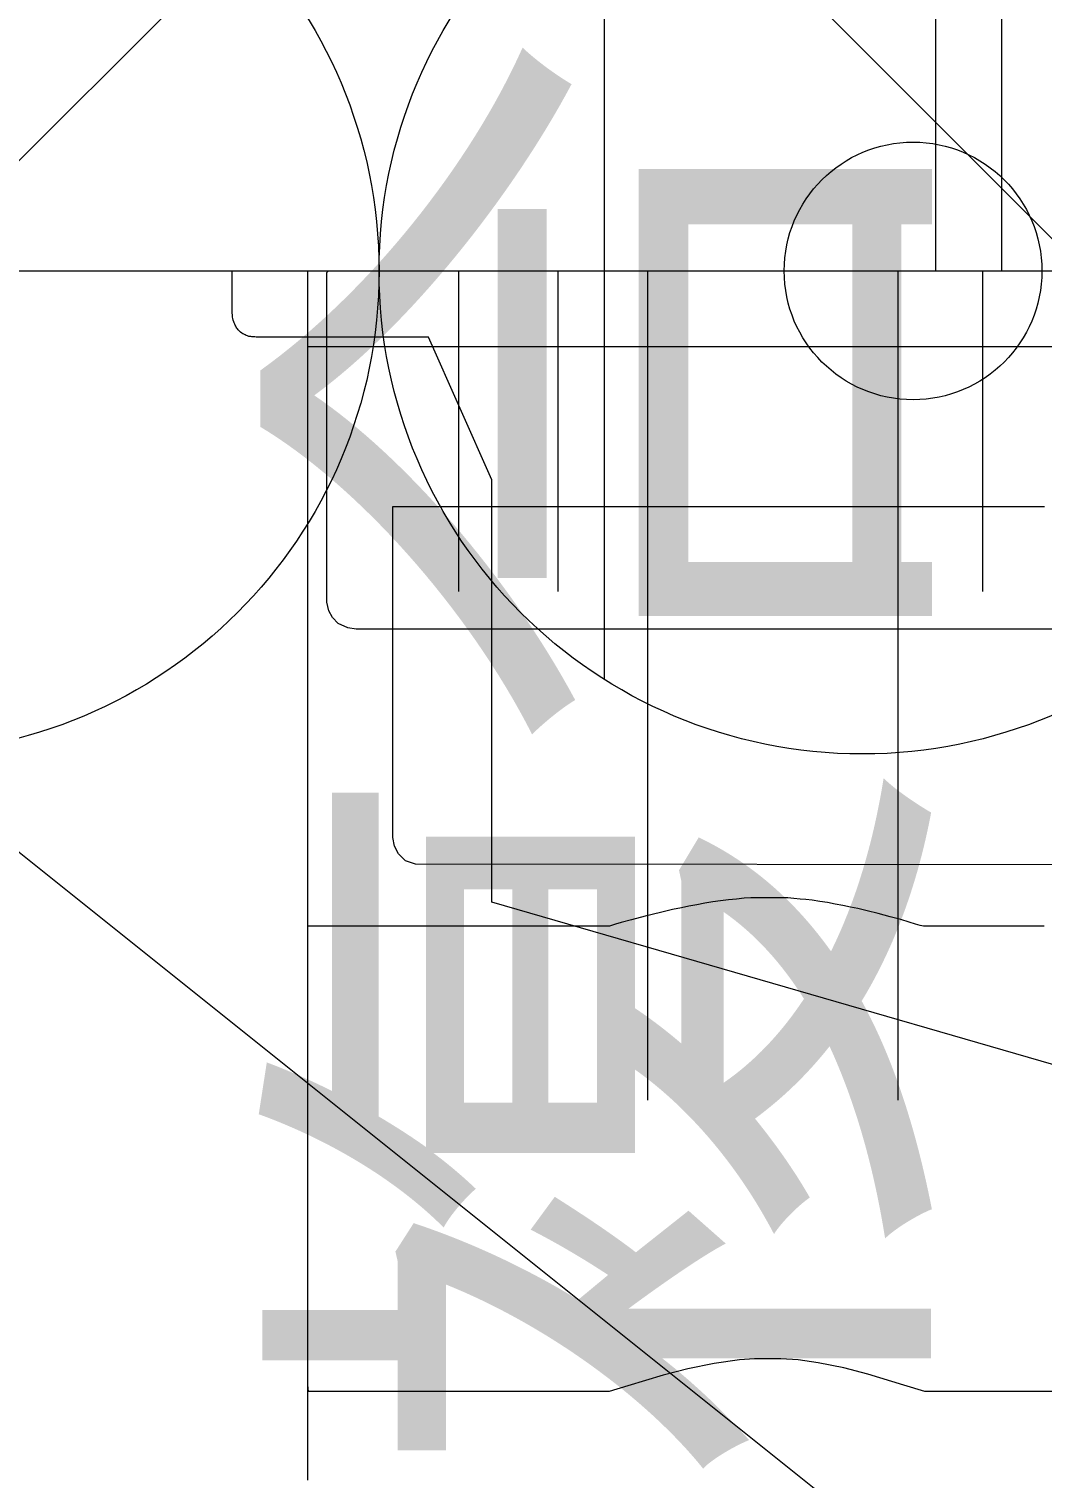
# Model space of a CAD drawing. Units: millimetres at full size, sheet at 1:100. Extents: x 3352 to 127672, y -40372 to 101181.
# Drawn here: x 67635 to 68028, y -4526 to -3964 of the extents above; entities that cross this region are included whole.
import ezdxf
from ezdxf.enums import TextEntityAlignment as Align

# ---------------------------------------------------------------- set-up
doc = ezdxf.new("R2010")
doc.units = ezdxf.units.MM
doc.header["$LTSCALE"] = 100
doc.layers.add('0-0', color=134, linetype='Continuous', lineweight=18)
doc.styles.add('ＭＳ ゴシック', font='')
doc.styles.get('ＭＳ ゴシック').set_extended_font_data('MS Gothic')

msp = doc.modelspace()

# ---------------------------------------------------------------- linework, layer by layer
at = {"layer": '0-0', "color": 140}
for p, q in [((65773.8, -1787), (69719.8, -5733)), ((65773.8, -5872.6), (69719.8, -1926.6))]:
    msp.add_line(p, q, dxfattribs=at)
at = {"layer": '0-0', "color": 27}
for p, q in [((67987, -4057.9), (67987, -3437.9)), ((68012.7, -4057.9), (68012.7, -3437.9)), ((67802, -4182.3), (67802, -4057.9)), ((67840.5, -4182.3), (67840.5, -4057.9)), ((67875.3, -4288.4), (67875.3, -4057.9)), ((67972.4, -4288.4), (67972.4, -4057.9)), ((68005.3, -4182.3), (68005.3, -4057.9)), ((67743.3, -4087.2), (68098.8, -4087.2))]:
    msp.add_line(p, q, dxfattribs=at)
at = {"layer": '0-0', "color": 230}
for p, q in [((67858.5, -4216.5), (67858.5, -3899.3)), ((71347.2, -7256.7), (67583.5, -4245.4))]:
    msp.add_line(p, q, dxfattribs=at)
at = {"layer": '0-0'}
for p, q in [((67875.3, -4379.8), (67875.3, -4257.3)), ((67972.4, -4379.8), (67972.4, -4257.3))]:
    msp.add_line(p, q, dxfattribs=at)
at = {"layer": '0-0', "color": 27}
for points in [[(67496, -3444.7), (67496, -3875.3), (67530.7, -4057.9), (67575.5, -4057.9), (67620.3, -4057.9), (67665, -4057.9), (67709.8, -4057.9), (68112.8, -4057.9), (68157.5, -4057.9), (68216, -3465.4)], [(67750.7, -4070), (67750.7, -4068.8), (67750.7, -4067.5), (67750.7, -4066.2), (67750.7, -4064.9), (67750.7, -4063.6), (67750.7, -4062.4), (67750.7, -4061.1), (67750.7, -4059.8), (67750.7, -4058.5), (67751.4, -4057.9)], [(67750.7, -4119.9), (67750.7, -4118.7), (67750.7, -4117.4), (67750.7, -4116.1), (67750.7, -4114.8), (67750.7, -4113.6), (67750.7, -4112.3), (67750.7, -4111), (67750.7, -4109.7), (67750.7, -4108.4), (67750.7, -4107.2), (67750.7, -4105.9), (67750.7, -4104.6), (67750.7, -4103.3), (67750.7, -4102), (67750.7, -4100.8), (67750.7, -4099.5), (67750.7, -4098.2), (67750.7, -4096.9), (67750.7, -4095.6), (67750.7, -4094.4), (67750.7, -4093.1), (67750.7, -4091.8), (67750.7, -4090.5), (67750.7, -4089.2), (67750.7, -4088), (67750.7, -4086.7), (67750.7, -4085.4), (67750.7, -4084.1), (67750.7, -4082.8), (67750.7, -4081.6), (67750.7, -4080.3), (67750.7, -4079), (67750.7, -4077.7), (67750.7, -4076.4), (67750.7, -4075.2), (67750.7, -4073.9), (67750.7, -4072.6), (67750.7, -4071.3), (67750.7, -4070)], [(67750.7, -4169.9), (67750.7, -4168.6), (67750.7, -4167.3), (67750.7, -4166), (67750.7, -4164.7), (67750.7, -4163.5), (67750.7, -4162.2), (67750.7, -4160.9), (67750.7, -4159.6), (67750.7, -4158.3), (67750.7, -4157.1), (67750.7, -4155.8), (67750.7, -4154.5), (67750.7, -4153.2), (67750.7, -4151.9), (67750.7, -4150.7), (67750.7, -4149.4), (67750.7, -4148.1), (67750.7, -4146.8), (67750.7, -4145.5), (67750.7, -4144.3), (67750.7, -4143), (67750.7, -4141.7), (67750.7, -4140.4), (67750.7, -4139.1), (67750.7, -4137.9), (67750.7, -4136.6), (67750.7, -4135.3), (67750.7, -4134), (67750.7, -4132.7), (67750.7, -4131.5), (67750.7, -4130.2), (67750.7, -4128.9), (67750.7, -4127.6), (67750.7, -4126.3), (67750.7, -4125.1), (67750.7, -4123.8), (67750.7, -4122.5), (67750.7, -4121.2), (67750.7, -4119.9)], [(67776.3, -4181.4), (67776.3, -4180.4), (67776.3, -4179.4), (67776.3, -4178.4), (67776.3, -4177.4), (67776.3, -4176.3), (67776.3, -4175.3), (67776.3, -4174.3), (67776.3, -4173.3), (67776.3, -4172.3), (67776.3, -4171.3), (67776.3, -4170.3), (67776.3, -4169.3), (67776.3, -4168.3), (67776.3, -4167.3), (67776.3, -4166.3), (67776.3, -4165.3), (67776.3, -4164.3), (67776.3, -4163.3), (67776.3, -4162.3), (67776.3, -4161.3), (67776.3, -4160.3), (67776.3, -4159.3), (67776.3, -4158.3), (67776.3, -4157.3), (67776.3, -4156.3), (67776.3, -4155.3), (67776.3, -4154.3), (67776.3, -4153.3), (67776.3, -4152.3), (67776.3, -4151.3), (67776.3, -4150.3), (67776.4, -4149.4), (67777.4, -4149.4), (67778.4, -4149.4), (67779.5, -4149.4), (67780.5, -4149.4), (67781.5, -4149.4), (67782.5, -4149.4), (67783.5, -4149.4)], [(67783.5, -4149.4), (67784.5, -4149.4), (67785.5, -4149.4), (67786.5, -4149.4), (67787.5, -4149.4), (67788.5, -4149.4), (67789.5, -4149.4), (67790.5, -4149.4), (67791.5, -4149.4), (67792.5, -4149.4), (67793.5, -4149.4), (67794.5, -4149.4), (67795.5, -4149.4), (67796.5, -4149.4), (67797.5, -4149.4), (67798.5, -4149.4), (67799.5, -4149.4), (67800.5, -4149.4), (67801.5, -4149.4), (67802.5, -4149.4), (67803.5, -4149.4), (67804.5, -4149.4), (67805.5, -4149.4), (67806.5, -4149.4), (67807.5, -4149.4), (67808.5, -4149.4), (67809.5, -4149.4), (67810.5, -4149.4), (67811.5, -4149.4), (67812.5, -4149.4), (67813.6, -4149.4), (67814.6, -4149.4), (67815.6, -4149.4), (67816.6, -4149.4), (67817.6, -4149.4), (67818.6, -4149.4), (67819.6, -4149.4), (67820.6, -4149.4), (67821.6, -4149.4), (67822.6, -4149.4)], [(67822.6, -4149.4), (67823.6, -4149.4), (67824.6, -4149.4), (67825.6, -4149.4), (67826.6, -4149.4), (67827.6, -4149.4), (67828.6, -4149.4), (67829.6, -4149.4), (67830.6, -4149.4), (67831.6, -4149.4), (67832.6, -4149.4), (67833.6, -4149.4), (67834.6, -4149.4), (67835.6, -4149.4), (67836.6, -4149.4), (67837.6, -4149.4), (67838.6, -4149.4), (67839.6, -4149.4), (67840.6, -4149.4), (67841.6, -4149.4), (67842.6, -4149.4), (67843.6, -4149.4), (67844.6, -4149.4), (67845.6, -4149.4), (67846.6, -4149.4), (67847.6, -4149.4), (67848.7, -4149.4), (67849.7, -4149.4), (67850.7, -4149.4), (67851.7, -4149.4), (67852.7, -4149.4), (67853.7, -4149.4), (67854.7, -4149.4), (67855.7, -4149.4), (67856.7, -4149.4), (67857.7, -4149.4), (67858.7, -4149.4), (67859.7, -4149.4), (67860.7, -4149.4), (67861.7, -4149.4)], [(67861.7, -4149.4), (67862.7, -4149.4), (67863.7, -4149.4), (67864.7, -4149.4), (67865.7, -4149.4), (67866.7, -4149.4), (67867.7, -4149.4), (67868.7, -4149.4), (67869.7, -4149.4), (67870.7, -4149.4), (67871.7, -4149.4), (67872.7, -4149.4), (67873.7, -4149.4), (67874.7, -4149.4), (67875.7, -4149.4), (67876.7, -4149.4), (67877.7, -4149.4), (67878.7, -4149.4), (67879.7, -4149.4), (67880.7, -4149.4), (67881.7, -4149.4), (67882.8, -4149.4), (67883.8, -4149.4), (67884.8, -4149.4), (67885.8, -4149.4), (67886.8, -4149.4), (67887.8, -4149.4), (67888.8, -4149.4), (67889.8, -4149.4), (67890.8, -4149.4), (67891.8, -4149.4), (67892.8, -4149.4), (67893.8, -4149.4), (67894.8, -4149.4), (67895.8, -4149.4), (67896.8, -4149.4), (67897.8, -4149.4), (67898.8, -4149.4), (67899.8, -4149.4), (67900.8, -4149.4)], [(67900.8, -4149.4), (67901.8, -4149.4), (67902.8, -4149.4), (67903.8, -4149.4), (67904.8, -4149.4), (67905.8, -4149.4), (67906.8, -4149.4), (67907.8, -4149.4), (67908.8, -4149.4), (67909.8, -4149.4), (67910.8, -4149.4), (67911.8, -4149.4), (67912.8, -4149.4), (67913.8, -4149.4), (67914.8, -4149.4), (67915.8, -4149.4), (67916.8, -4149.4), (67917.9, -4149.4), (67918.9, -4149.4), (67919.9, -4149.4), (67920.9, -4149.4), (67921.9, -4149.4), (67922.9, -4149.4), (67923.9, -4149.4), (67924.9, -4149.4), (67925.9, -4149.4), (67926.9, -4149.4), (67927.9, -4149.4), (67928.9, -4149.4), (67929.9, -4149.4), (67930.9, -4149.4), (67931.9, -4149.4), (67932.9, -4149.4), (67933.9, -4149.4), (67934.9, -4149.4), (67935.9, -4149.4), (67936.9, -4149.4), (67937.9, -4149.4), (67938.9, -4149.4), (67939.9, -4149.4)], [(67939.9, -4149.4), (67940.9, -4149.4), (67941.9, -4149.4), (67942.9, -4149.4), (67943.9, -4149.4), (67944.9, -4149.4), (67945.9, -4149.4), (67946.9, -4149.4), (67947.9, -4149.4), (67948.9, -4149.4), (67949.9, -4149.4), (67950.9, -4149.4), (67951.9, -4149.4), (67953, -4149.4), (67954, -4149.4), (67955, -4149.4), (67956, -4149.4), (67957, -4149.4), (67958, -4149.4), (67959, -4149.4), (67960, -4149.4), (67961, -4149.4), (67962, -4149.4), (67963, -4149.4), (67964, -4149.4), (67965, -4149.4), (67966, -4149.4), (67967, -4149.4), (67968, -4149.4), (67969, -4149.4), (67970, -4149.4), (67971, -4149.4), (67972, -4149.4), (67973, -4149.4), (67974, -4149.4), (67975, -4149.4), (67976, -4149.4), (67977, -4149.4), (67978, -4149.4), (67979, -4149.4)], [(67979, -4149.4), (67980, -4149.4), (67981, -4149.4), (67982, -4149.4), (67983, -4149.4), (67984, -4149.4), (67985, -4149.4), (67986, -4149.4), (67987.1, -4149.4), (67988.1, -4149.4), (67989.1, -4149.4), (67990.1, -4149.4), (67991.1, -4149.4), (67992.1, -4149.4), (67993.1, -4149.4), (67994.1, -4149.4), (67995.1, -4149.4), (67996.1, -4149.4), (67997.1, -4149.4), (67998.1, -4149.4), (67999.1, -4149.4), (68000.1, -4149.4), (68001.1, -4149.4), (68002.1, -4149.4), (68003.1, -4149.4), (68004.1, -4149.4), (68005.1, -4149.4), (68006.1, -4149.4), (68007.1, -4149.4), (68008.1, -4149.4), (68009.1, -4149.4), (68010.1, -4149.4), (68011.1, -4149.4), (68012.1, -4149.4), (68013.1, -4149.4), (68014.1, -4149.4), (68015.1, -4149.4), (68016.1, -4149.4), (68017.1, -4149.4), (68018.1, -4149.4)], [(68018.1, -4149.4), (68019.1, -4149.4), (68020.1, -4149.4), (68021.1, -4149.4), (68022.2, -4149.4), (68023.2, -4149.4), (68024.2, -4149.4), (68025.2, -4149.4), (68026.2, -4149.4), (68027.2, -4149.4), (68028.2, -4149.4), (68029.2, -4149.4)], [(68086, -4196.9), (67762.1, -4196.9), (67758.9, -4196.4), (67755.2, -4194.7), (67752.9, -4192.4), (67751.5, -4189.8), (67750.7, -4186.5), (67750.7, -4185.2), (67750.7, -4183.9), (67750.7, -4182.7), (67750.7, -4181.4), (67750.7, -4180.1), (67750.7, -4178.8), (67750.7, -4177.5), (67750.7, -4176.3), (67750.7, -4175), (67750.7, -4173.7), (67750.7, -4172.4), (67750.7, -4171.1), (67750.7, -4169.9)], [(67776.3, -4220.5), (67776.3, -4219.5), (67776.3, -4218.5), (67776.3, -4217.5), (67776.3, -4216.5), (67776.3, -4215.5), (67776.3, -4214.5), (67776.3, -4213.5), (67776.3, -4212.5), (67776.3, -4211.4), (67776.3, -4210.4), (67776.3, -4209.4), (67776.3, -4208.4), (67776.3, -4207.4), (67776.3, -4206.4), (67776.3, -4205.4), (67776.3, -4204.4), (67776.3, -4203.4), (67776.3, -4202.4), (67776.3, -4201.4), (67776.3, -4200.4), (67776.3, -4199.4), (67776.3, -4198.4), (67776.3, -4197.4), (67776.3, -4196.4), (67776.3, -4195.4), (67776.3, -4194.4), (67776.3, -4193.4), (67776.3, -4192.4), (67776.3, -4191.4), (67776.3, -4190.4), (67776.3, -4189.4), (67776.3, -4188.4), (67776.3, -4187.4), (67776.3, -4186.4), (67776.3, -4185.4), (67776.3, -4184.4), (67776.3, -4183.4), (67776.3, -4182.4), (67776.3, -4181.4)], [(67776.3, -4259.6), (67776.3, -4258.6), (67776.3, -4257.6), (67776.3, -4256.6), (67776.3, -4255.6), (67776.3, -4254.6), (67776.3, -4253.6), (67776.3, -4252.6), (67776.3, -4251.6), (67776.3, -4250.6), (67776.3, -4249.6), (67776.3, -4248.6), (67776.3, -4247.6), (67776.3, -4246.5), (67776.3, -4245.5), (67776.3, -4244.5), (67776.3, -4243.5), (67776.3, -4242.5), (67776.3, -4241.5), (67776.3, -4240.5), (67776.3, -4239.5), (67776.3, -4238.5), (67776.3, -4237.5), (67776.3, -4236.5), (67776.3, -4235.5), (67776.3, -4234.5), (67776.3, -4233.5), (67776.3, -4232.5), (67776.3, -4231.5), (67776.3, -4230.5), (67776.3, -4229.5), (67776.3, -4228.5), (67776.3, -4227.5), (67776.3, -4226.5), (67776.3, -4225.5), (67776.3, -4224.5), (67776.3, -4223.5), (67776.3, -4222.5), (67776.3, -4221.5), (67776.3, -4220.5)], [(68050.1, -4288.4), (67785.2, -4288.2), (67781.3, -4286.9), (67778.5, -4284.2), (67777, -4281.2), (67776.3, -4277.8), (67776.3, -4276.6), (67776.3, -4275.6), (67776.3, -4274.6), (67776.3, -4273.6), (67776.3, -4272.6), (67776.3, -4271.6), (67776.3, -4270.6), (67776.3, -4269.6), (67776.3, -4268.6), (67776.3, -4267.6), (67776.3, -4266.6), (67776.3, -4265.6), (67776.3, -4264.6), (67776.3, -4263.6), (67776.3, -4262.6), (67776.3, -4261.6), (67776.3, -4260.6), (67776.3, -4259.6)], [(67994.3, -4312.2), (67993, -4312.2), (67991.6, -4312.2), (67990.3, -4312.2), (67989, -4312.2), (67987.6, -4312.2), (67986.3, -4312.2), (67984.9, -4312.2), (67983.6, -4312.2), (67982.3, -4312.2), (67980.9, -4312), (67979.2, -4311.4), (67976.7, -4310.7), (67973.4, -4309.7), (67969.3, -4308.6), (67964.7, -4307.3), (67960.4, -4306.3), (67956.8, -4305.4), (67953.9, -4304.8), (67951, -4304.2), (67948, -4303.7), (67945, -4303.1), (67942, -4302.7), (67939.1, -4302.2), (67936.6, -4301.9), (67934.4, -4301.7), (67932, -4301.5), (67929.6, -4301.3), (67927.7, -4301.2), (67926.2, -4301.2), (67923.4, -4301.2), (67919, -4301.2), (67917.2, -4301.2), (67915.2, -4301.3), (67912.7, -4301.4), (67909.7, -4301.7), (67906.6, -4302), (67903.5, -4302.4), (67900.5, -4302.8), (67897.4, -4303.3)], [(67897.4, -4303.3), (67894.3, -4303.9), (67891.2, -4304.5), (67888.3, -4305.1), (67884.8, -4305.8), (67880.2, -4306.9), (67874.3, -4308.3), (67868.9, -4309.8), (67865, -4310.8), (67862.7, -4311.5), (67861.2, -4312), (67860.4, -4312.2), (67859.7, -4312.2), (67858.9, -4312.2), (67858.2, -4312.2), (67857.5, -4312.2), (67856.7, -4312.2), (67856, -4312.2), (67855.3, -4312.2), (67854.5, -4312.2), (67853.8, -4312.2), (67853.1, -4312.2), (67852.3, -4312.2), (67851.6, -4312.2), (67850.9, -4312.2), (67850.2, -4312.2), (67849.4, -4312.2), (67848.7, -4312.2), (67848, -4312.2), (67847.2, -4312.2), (67846.5, -4312.2), (67845.8, -4312.2), (67845, -4312.2), (67844.3, -4312.2), (67843.6, -4312.2), (67842.8, -4312.2), (67842.1, -4312.2), (67841.4, -4312.2), (67840.6, -4312.2), (67839.9, -4312.2)], [(67754.3, -4312.2), (67753.6, -4312.2), (67752.9, -4312.2), (67752.1, -4312.2), (67751.4, -4312.2), (67750.7, -4312.2), (67749.9, -4312.2), (67749.2, -4312.2), (67748.5, -4312.2), (67747.7, -4312.2), (67747, -4312.2), (67746.3, -4312.2), (67745.5, -4312.2), (67744.8, -4312.2), (67744.1, -4312.2), (67743.3, -4312.2)], [(67782.9, -4312.2), (67782.1, -4312.2), (67781.4, -4312.2), (67780.7, -4312.2), (67779.9, -4312.2), (67779.2, -4312.2), (67778.5, -4312.2), (67777.7, -4312.2), (67777, -4312.2), (67776.3, -4312.2), (67775.5, -4312.2), (67774.8, -4312.2), (67774.1, -4312.2), (67773.3, -4312.2), (67772.6, -4312.2), (67771.9, -4312.2), (67771.1, -4312.2), (67770.4, -4312.2), (67769.7, -4312.2), (67769, -4312.2), (67768.2, -4312.2), (67767.5, -4312.2), (67766.8, -4312.2), (67766, -4312.2), (67765.3, -4312.2), (67764.6, -4312.2), (67763.8, -4312.2), (67763.1, -4312.2), (67762.4, -4312.2), (67761.6, -4312.2), (67760.9, -4312.2), (67760.2, -4312.2), (67759.4, -4312.2), (67758.7, -4312.2), (67758, -4312.2), (67757.2, -4312.2), (67756.5, -4312.2), (67755.8, -4312.2), (67755.1, -4312.2), (67754.3, -4312.2)], [(67811.4, -4312.2), (67810.7, -4312.2), (67809.9, -4312.2), (67809.2, -4312.2), (67808.5, -4312.2), (67807.7, -4312.2), (67807, -4312.2), (67806.3, -4312.2), (67805.5, -4312.2), (67804.8, -4312.2), (67804.1, -4312.2), (67803.3, -4312.2), (67802.6, -4312.2), (67801.9, -4312.2), (67801.1, -4312.2), (67800.4, -4312.2), (67799.7, -4312.2), (67798.9, -4312.2), (67798.2, -4312.2), (67797.5, -4312.2), (67796.8, -4312.2), (67796, -4312.2), (67795.3, -4312.2), (67794.6, -4312.2), (67793.8, -4312.2), (67793.1, -4312.2), (67792.4, -4312.2), (67791.6, -4312.2), (67790.9, -4312.2), (67790.2, -4312.2), (67789.4, -4312.2), (67788.7, -4312.2), (67788, -4312.2), (67787.2, -4312.2), (67786.5, -4312.2), (67785.8, -4312.2), (67785, -4312.2), (67784.3, -4312.2), (67783.6, -4312.2), (67782.9, -4312.2)], [(67839.9, -4312.2), (67839.2, -4312.2), (67838.4, -4312.2), (67837.7, -4312.2), (67837, -4312.2), (67836.3, -4312.2), (67835.5, -4312.2), (67834.8, -4312.2), (67834.1, -4312.2), (67833.3, -4312.2), (67832.6, -4312.2), (67831.9, -4312.2), (67831.1, -4312.2), (67830.4, -4312.2), (67829.7, -4312.2), (67828.9, -4312.2), (67828.2, -4312.2), (67827.5, -4312.2), (67826.7, -4312.2), (67826, -4312.2), (67825.3, -4312.2), (67824.5, -4312.2), (67823.8, -4312.2), (67823.1, -4312.2), (67822.4, -4312.2), (67821.6, -4312.2), (67820.9, -4312.2), (67820.2, -4312.2), (67819.4, -4312.2), (67818.7, -4312.2), (67818, -4312.2), (67817.2, -4312.2), (67816.5, -4312.2), (67815.8, -4312.2), (67815, -4312.2), (67814.3, -4312.2), (67813.6, -4312.2), (67812.8, -4312.2), (67812.1, -4312.2), (67811.4, -4312.2)], [(68029.1, -4312.2), (68027.8, -4312.2), (68026.5, -4312.2), (68025.1, -4312.2), (68023.8, -4312.2), (68022.4, -4312.2), (68021.1, -4312.2), (68019.8, -4312.2), (68018.4, -4312.2), (68017.1, -4312.2), (68015.7, -4312.2), (68014.4, -4312.2), (68013.1, -4312.2), (68011.7, -4312.2), (68010.4, -4312.2), (68009, -4312.2), (68007.7, -4312.2), (68006.4, -4312.2), (68005, -4312.2), (68003.7, -4312.2), (68002.3, -4312.2), (68001, -4312.2), (67999.7, -4312.2), (67998.3, -4312.2), (67997, -4312.2), (67995.7, -4312.2), (67994.3, -4312.2)]]:
    msp.add_lwpolyline(points, dxfattribs=at)
at = {"layer": '0-0'}
for points in [[(67496, -3529.6), (67507.5, -4057.9), (67553.3, -4057.9), (67599.2, -4057.9), (67645.1, -4057.9), (67691, -4057.9), (67736.9, -4057.9), (67782.8, -4057.9), (67828.6, -4057.9), (67874.5, -4057.9), (67920.4, -4057.9), (67966.3, -4057.9), (68012.2, -4057.9), (68058.1, -4057.9), (68103.9, -4057.9), (68149.8, -4057.9), (68216, -4030.5)], [(67714, -4058.6), (67714, -4058.5), (67714, -4058.3), (67714, -4058.1), (67714, -4057.9)], [(67714, -4065.4), (67714, -4065.2), (67714, -4065.1), (67714, -4064.9), (67714, -4064.7), (67714, -4064.5), (67714, -4064.4), (67714, -4064.2), (67714, -4064), (67714, -4063.8), (67714, -4063.7), (67714, -4063.5), (67714, -4063.3), (67714, -4063.1), (67714, -4063), (67714, -4062.8), (67714, -4062.6), (67714, -4062.5), (67714, -4062.3), (67714, -4062.1), (67714, -4061.9), (67714, -4061.8), (67714, -4061.6), (67714, -4061.4), (67714, -4061.2), (67714, -4061.1), (67714, -4060.9), (67714, -4060.7), (67714, -4060.5), (67714, -4060.4), (67714, -4060.2), (67714, -4060), (67714, -4059.8), (67714, -4059.7), (67714, -4059.5), (67714, -4059.3), (67714, -4059.2), (67714, -4059), (67714, -4058.8), (67714, -4058.6)], [(67743.4, -4123.1), (67743.4, -4120.3), (67743.4, -4117.4), (67743.4, -4114.6), (67743.4, -4111.7), (67743.4, -4108.9), (67743.4, -4106), (67743.4, -4103.2), (67743.4, -4100.4), (67743.4, -4097.5), (67743.4, -4094.7), (67743.4, -4091.8), (67743.4, -4089), (67743.4, -4086.1), (67743.4, -4083.3), (67743.4, -4080.4), (67743.4, -4077.6), (67743.4, -4074.7), (67743.4, -4071.9), (67743.4, -4069), (67743.4, -4066.2), (67743.4, -4063.3), (67743.4, -4060.5), (67743.4, -4057.7)], [(67714, -4072.2), (67714, -4072), (67714, -4071.8), (67714, -4071.6), (67714, -4071.5), (67714, -4071.3), (67714, -4071.1), (67714, -4071), (67714, -4070.8), (67714, -4070.6), (67714, -4070.4), (67714, -4070.3), (67714, -4070.1), (67714, -4069.9), (67714, -4069.7), (67714, -4069.6), (67714, -4069.4), (67714, -4069.2), (67714, -4069), (67714, -4068.9), (67714, -4068.7), (67714, -4068.5), (67714, -4068.3), (67714, -4068.2), (67714, -4068), (67714, -4067.8), (67714, -4067.7), (67714, -4067.5), (67714, -4067.3), (67714, -4067.1), (67714, -4067), (67714, -4066.8), (67714, -4066.6), (67714, -4066.4), (67714, -4066.3), (67714, -4066.1), (67714, -4065.9), (67714, -4065.7), (67714, -4065.6), (67714, -4065.4)], [(67720.5, -4083.3), (67720, -4083.1), (67719.5, -4082.9), (67719, -4082.7), (67718.6, -4082.5), (67718.1, -4082.3), (67717.7, -4082), (67717.3, -4081.7), (67717, -4081.4), (67716.7, -4081.1), (67716.4, -4080.8), (67716.1, -4080.4), (67715.8, -4080.1), (67715.6, -4079.7), (67715.4, -4079.4), (67715.2, -4079), (67715, -4078.6), (67714.8, -4078.1), (67714.6, -4077.6), (67714.4, -4077), (67714.3, -4076.4), (67714.2, -4075.9), (67714.1, -4075.5), (67714.1, -4075.1), (67714.1, -4074.8), (67714, -4074.6), (67714, -4074.4), (67714, -4074.2), (67714, -4074.1), (67714, -4073.9), (67714, -4073.7), (67714, -4073.6), (67714, -4073.4), (67714, -4073.2), (67714, -4073), (67714, -4072.9), (67714, -4072.7), (67714, -4072.5), (67714, -4072.3), (67714, -4072.2)], [(68032.8, -4366), (67814.8, -4302.9), (67814.8, -4221), (67814.8, -4139), (67790.2, -4083.6), (67738.5, -4083.6), (67723.3, -4083.6), (67722.8, -4083.5), (67722.3, -4083.5), (67722, -4083.5), (67721.6, -4083.5), (67721.3, -4083.4), (67720.9, -4083.3), (67720.5, -4083.3)], [(67743.4, -4234.1), (67743.4, -4231.3), (67743.4, -4228.4), (67743.4, -4225.6), (67743.4, -4222.7), (67743.4, -4219.9), (67743.4, -4217), (67743.4, -4214.2), (67743.4, -4211.4), (67743.4, -4208.5), (67743.4, -4205.7), (67743.4, -4202.8), (67743.4, -4200), (67743.4, -4197.1), (67743.4, -4194.3), (67743.4, -4191.4), (67743.4, -4188.6), (67743.4, -4185.7), (67743.4, -4182.9), (67743.4, -4180), (67743.4, -4177.2), (67743.4, -4174.4), (67743.4, -4171.5), (67743.4, -4168.7), (67743.4, -4165.8), (67743.4, -4163), (67743.4, -4160.1), (67743.4, -4157.3), (67743.4, -4154.4), (67743.4, -4151.6), (67743.4, -4148.7), (67743.4, -4145.9), (67743.4, -4143), (67743.4, -4140.2), (67743.4, -4137.4), (67743.4, -4134.5), (67743.4, -4131.7), (67743.4, -4128.8), (67743.4, -4126), (67743.4, -4123.1)], [(67743.4, -4197.1), (67743.4, -4194.3), (67743.4, -4191.4), (67743.4, -4188.6), (67743.4, -4185.7), (67743.4, -4182.9), (67743.4, -4180), (67743.4, -4177.2), (67743.4, -4174.4), (67743.4, -4171.5), (67743.4, -4168.7), (67743.4, -4165.8), (67743.4, -4163), (67743.4, -4160.1), (67743.4, -4157.3), (67743.4, -4154.4), (67743.4, -4151.6), (67743.4, -4148.7), (67743.4, -4145.9), (67743.4, -4143), (67743.4, -4140.2), (67743.4, -4137.3), (67743.4, -4134.5), (67743.4, -4131.7)], [(67743.4, -4308.1), (67743.4, -4305.3), (67743.4, -4302.4), (67743.4, -4299.6), (67743.4, -4296.7), (67743.4, -4293.9), (67743.4, -4291), (67743.4, -4288.2), (67743.4, -4285.4), (67743.4, -4282.5), (67743.4, -4279.7), (67743.4, -4276.8), (67743.4, -4274), (67743.4, -4271.1), (67743.4, -4268.3), (67743.4, -4265.4), (67743.4, -4262.6), (67743.4, -4259.7), (67743.4, -4256.9), (67743.4, -4254), (67743.4, -4251.2), (67743.4, -4248.4), (67743.4, -4245.5), (67743.4, -4242.7), (67743.4, -4239.8), (67743.4, -4237), (67743.4, -4234.1), (67743.4, -4231.3), (67743.4, -4228.4), (67743.4, -4225.6), (67743.4, -4222.7), (67743.4, -4219.9), (67743.4, -4217), (67743.4, -4214.2), (67743.4, -4211.4), (67743.4, -4208.5), (67743.4, -4205.7), (67743.4, -4202.8), (67743.4, -4200), (67743.4, -4197.1)], [(67743.4, -4345.1), (67743.4, -4342.3), (67743.4, -4339.4), (67743.4, -4336.6), (67743.4, -4333.7), (67743.4, -4330.9), (67743.4, -4328.1), (67743.4, -4325.2), (67743.4, -4322.4), (67743.4, -4319.5), (67743.4, -4316.7), (67743.4, -4313.8), (67743.4, -4311), (67743.4, -4308.1), (67743.4, -4305.3), (67743.4, -4302.4), (67743.4, -4299.6), (67743.4, -4296.7), (67743.4, -4293.9), (67743.4, -4291.1), (67743.4, -4288.2), (67743.4, -4285.4), (67743.4, -4282.5), (67743.4, -4279.7), (67743.4, -4276.8), (67743.4, -4274), (67743.4, -4271.1), (67743.4, -4268.3), (67743.4, -4265.4), (67743.4, -4262.6), (67743.4, -4259.7), (67743.4, -4256.9), (67743.4, -4254.1), (67743.4, -4251.2), (67743.4, -4248.4), (67743.4, -4245.5), (67743.4, -4242.7), (67743.4, -4239.8), (67743.4, -4237), (67743.4, -4234.1)], [(67743.4, -4419.1), (67743.4, -4416.3), (67743.4, -4413.4), (67743.4, -4410.6), (67743.4, -4407.7), (67743.4, -4404.9), (67743.4, -4402.1), (67743.4, -4399.2), (67743.4, -4396.4), (67743.4, -4393.5), (67743.4, -4390.7), (67743.4, -4387.8), (67743.4, -4385), (67743.4, -4382.1), (67743.4, -4379.3), (67743.4, -4376.4), (67743.4, -4373.6), (67743.4, -4370.7), (67743.4, -4367.9), (67743.4, -4365.1), (67743.4, -4362.2), (67743.4, -4359.4), (67743.4, -4356.5), (67743.4, -4353.7), (67743.4, -4350.8), (67743.4, -4348), (67743.4, -4345.1), (67743.4, -4342.3), (67743.4, -4339.4), (67743.4, -4336.6), (67743.4, -4333.7), (67743.4, -4330.9), (67743.4, -4328.1), (67743.4, -4325.2), (67743.4, -4322.4), (67743.4, -4319.5), (67743.4, -4316.7), (67743.4, -4313.8), (67743.4, -4311), (67743.4, -4308.1)], [(67743.4, -4456.1), (67743.4, -4453.3), (67743.4, -4450.4), (67743.4, -4447.6), (67743.4, -4444.8), (67743.4, -4441.9), (67743.4, -4439.1), (67743.4, -4436.2), (67743.4, -4433.4), (67743.4, -4430.5), (67743.4, -4427.7), (67743.4, -4424.8), (67743.4, -4422), (67743.4, -4419.1), (67743.4, -4416.3), (67743.4, -4413.4), (67743.4, -4410.6), (67743.4, -4407.8), (67743.4, -4404.9), (67743.4, -4402.1), (67743.4, -4399.2), (67743.4, -4396.4), (67743.4, -4393.5), (67743.4, -4390.7), (67743.4, -4387.8), (67743.4, -4385), (67743.4, -4382.1), (67743.4, -4379.3), (67743.4, -4376.4), (67743.4, -4373.6), (67743.4, -4370.7), (67743.4, -4367.9), (67743.4, -4365.1), (67743.4, -4362.2), (67743.4, -4359.4), (67743.4, -4356.5), (67743.4, -4353.7), (67743.4, -4350.8), (67743.4, -4348), (67743.4, -4345.1)], [(67743.4, -4527.3), (67743.4, -4524.4), (67743.4, -4521.6), (67743.4, -4518.8), (67743.4, -4515.9), (67743.4, -4513.1), (67743.4, -4510.2), (67743.4, -4507.4), (67743.4, -4504.5), (67743.4, -4501.7), (67743.4, -4498.8), (67743.4, -4496), (67743.4, -4493.1), (67743.4, -4490.3), (67743.4, -4487.4), (67743.4, -4484.6), (67743.4, -4481.8), (67743.4, -4478.9), (67743.4, -4476.1), (67743.4, -4473.2), (67743.4, -4470.4), (67743.4, -4467.5), (67743.4, -4464.7), (67743.4, -4461.8), (67743.4, -4459), (67743.4, -4456.1), (67743.4, -4453.3), (67743.4, -4450.4), (67743.4, -4447.6), (67743.4, -4444.7), (67743.4, -4441.9), (67743.4, -4439.1), (67743.4, -4436.2), (67743.4, -4433.4), (67743.4, -4430.5), (67743.4, -4427.7), (67743.4, -4424.8), (67743.4, -4422), (67743.4, -4419.1)], [(67817.6, -4492.9), (67814.8, -4492.9), (67811.9, -4492.9), (67809.1, -4492.9), (67806.3, -4492.9), (67803.4, -4492.9), (67800.6, -4492.9), (67797.7, -4492.9), (67794.9, -4492.9), (67792, -4492.9), (67789.2, -4492.9), (67786.3, -4492.9), (67783.5, -4492.9), (67780.6, -4492.9), (67777.8, -4492.9), (67774.9, -4492.9), (67772.1, -4492.9), (67769.3, -4492.9), (67766.4, -4492.9), (67763.6, -4492.9), (67760.7, -4492.9), (67757.9, -4492.9), (67755, -4492.9), (67752.2, -4492.9), (67749.3, -4492.9), (67746.5, -4492.9), (67743.6, -4492.9), (67743.4, -4490.3), (67743.4, -4487.4), (67743.4, -4484.6), (67743.4, -4481.8), (67743.4, -4478.9), (67743.4, -4476.1), (67743.4, -4473.2), (67743.4, -4470.4), (67743.4, -4467.5), (67743.4, -4464.7), (67743.4, -4461.8), (67743.4, -4459), (67743.4, -4456.1)], [(68032.4, -4492.9), (68026.2, -4492.9), (68020, -4492.9), (68013.8, -4492.9), (68007.6, -4492.9), (68001.4, -4492.9), (67995.2, -4492.9), (67989, -4492.9), (67982.8, -4492.9), (67974.6, -4490.4), (67960.6, -4486.1), (67951.3, -4483.7), (67941.4, -4481.7), (67933.6, -4480.6), (67926.9, -4480.2), (67916.7, -4480.2), (67910.8, -4480.6), (67901, -4482), (67890.8, -4484.1), (67881.2, -4486.5), (67867.5, -4490.6), (67860.3, -4492.9), (67857.5, -4492.9), (67854.6, -4492.9), (67851.8, -4492.9), (67849, -4492.9), (67846.1, -4492.9), (67843.3, -4492.9), (67840.4, -4492.9), (67837.6, -4492.9), (67834.7, -4492.9), (67831.9, -4492.9), (67829, -4492.9), (67826.2, -4492.9), (67823.3, -4492.9), (67820.5, -4492.9), (67817.6, -4492.9)]]:
    msp.add_lwpolyline(points, dxfattribs=at)
at = {"layer": '0-0', "color": 230}
for centre, radius in [((67583.5, -4057.9), 187.5), ((67958.5, -4057.9), 187.5), ((67978.2, -4057.9), 50)]:
    msp.add_circle(centre, radius, dxfattribs=at)

# ---------------------------------------------------------------- texts
at = {"layer": '0-0', "style": 'ＭＳ ゴシック'}
msp.add_text('複合機', height=207.9, rotation=90, dxfattribs=at).set_placement((68024.9, -4531), align=Align.BOTTOM_LEFT)

doc.saveas('drawing.dxf')
